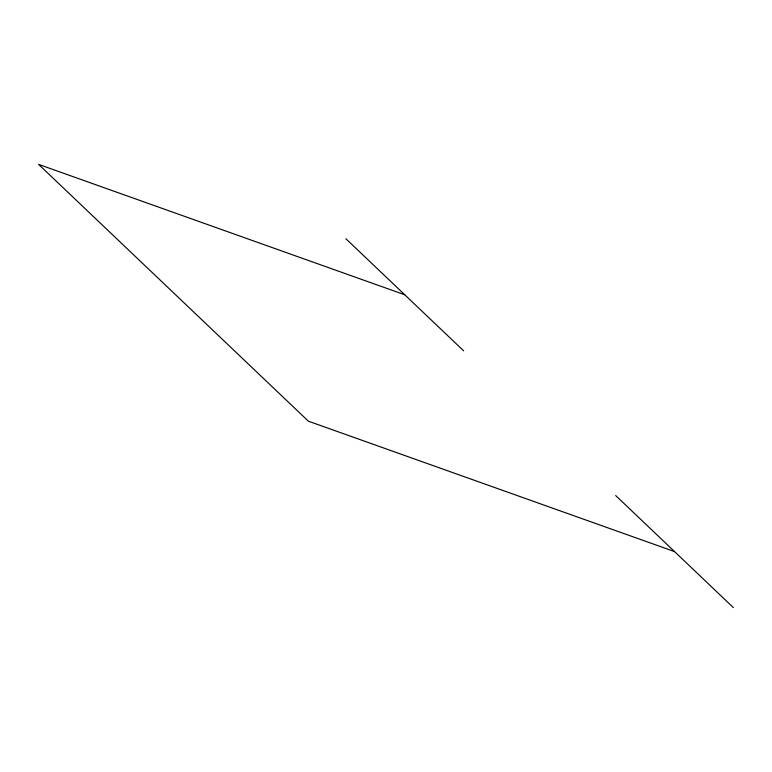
<?xml version="1.0" encoding="UTF-8"?>
<svg xmlns="http://www.w3.org/2000/svg" width="772" height="772" viewBox="0 0 772 772"><rect width="100%" height="100%" fill="white"/><g stroke="black" fill="none" stroke-linecap="round" stroke-linejoin="round"><path stroke-width="1.16" d="M404.75 294.779L38.6 164.378L308.385 421.194L674.535 551.584M345.885 238.741L463.615 350.806M615.68 495.556L733.4 607.622"/></g></svg>
